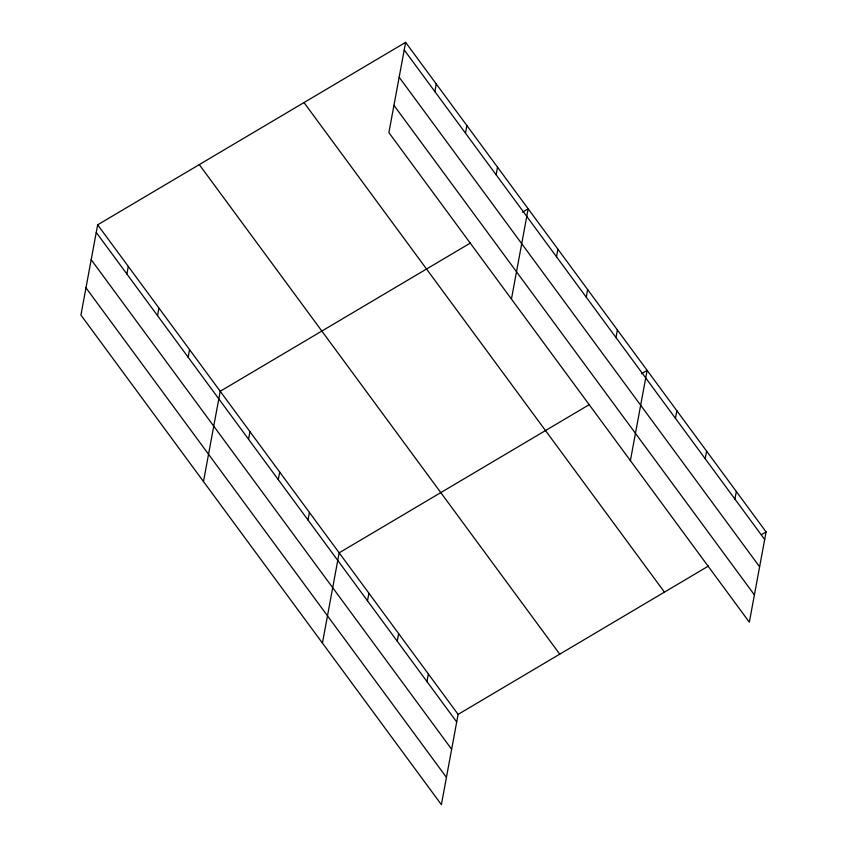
<?xml version="1.0" encoding="UTF-8"?>
<svg xmlns="http://www.w3.org/2000/svg" width="847" height="847" viewBox="0 0 847 847"><rect width="100%" height="100%" fill="white"/><g stroke="black" fill="none" stroke-linecap="round" stroke-linejoin="round"><path stroke-width="1.27" d="M97.659 224.815L80.92 315.084L441.382 804.65L458.111 714.381L97.659 224.815L405.618 42.35L766.08 531.916L749.341 622.185L388.889 132.619L405.618 42.35M126.881 274.026L128.289 266.434M157.521 315.635L158.929 308.043M188.161 357.254L189.569 349.652M203.481 481.541L220.209 391.272L470.583 242.92M248.542 439.254L249.95 431.652M278.282 479.646L279.69 472.044M308.012 520.026L309.42 512.435M322.432 643.095L339.16 552.826L589.533 404.474M434.85 91.561L436.258 83.959M367.492 600.809L368.9 593.207M465.49 133.17L466.898 125.578M397.232 641.2L398.641 633.598M496.13 174.789L497.538 167.187M426.962 681.581L428.37 673.99M511.44 299.076L528.179 208.796L522.525 212.142M556.5 256.789L557.908 249.187M586.24 297.17L587.649 289.579M615.981 337.561L617.389 329.97M630.39 460.63L647.129 370.361L641.475 373.696M675.451 418.344L676.859 410.742M705.191 458.735L706.599 451.133M734.931 499.116L736.339 491.525M458.111 714.381L708.484 566.029M761.559 534.584L766.08 531.916M404.21 49.941L764.672 539.507M399.159 77.225L759.611 566.791M393.95 105.335L754.402 594.901M303.988 102.561L664.45 592.127M199.289 164.604L559.74 654.159M96.251 232.417L456.702 721.972M91.19 259.701L451.642 749.256M85.981 287.811L446.433 777.366"/></g></svg>
